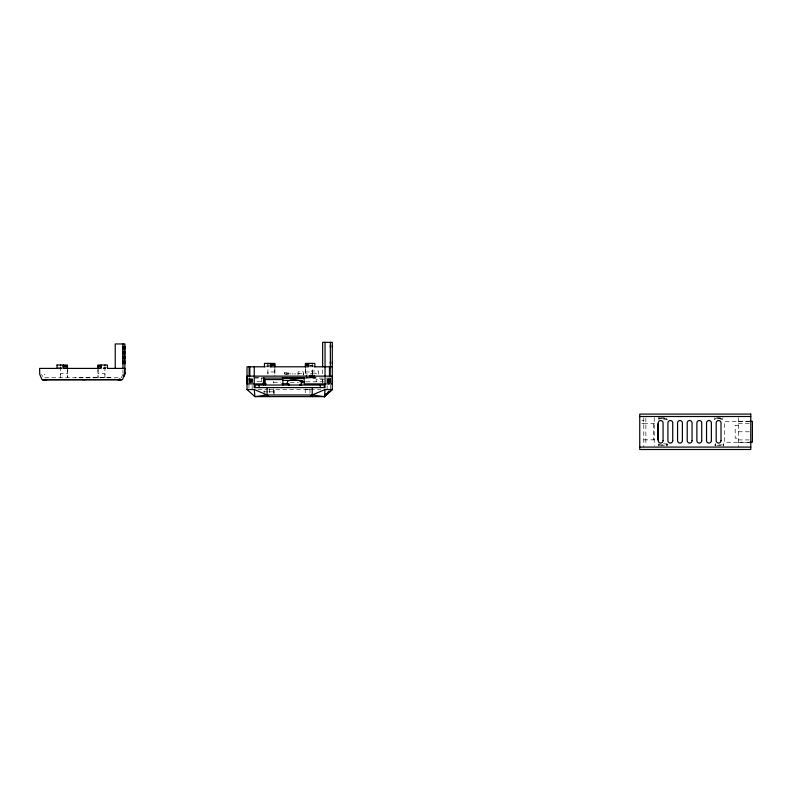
<?xml version="1.0" encoding="UTF-8"?>
<svg xmlns="http://www.w3.org/2000/svg" width="792" height="792" viewBox="0 0 792 792"><rect width="100%" height="100%" fill="white"/><g stroke="black" fill="none" stroke-linecap="round" stroke-linejoin="round"><path stroke-width="0.59" stroke-dasharray="3.96 2.97" d="M60.519 366.963L60.519 377.744L60.519 373.557L67.439 373.557M67.439 368.161L67.439 377.744L67.439 369.904M98.02 368.161L98.02 377.744L98.02 369.904M104.93 366.963L104.93 377.744L104.93 373.557L98.02 373.557M252.212 382.714L252.212 378.061L248.935 378.061L248.935 389.515M249.114 383.08L249.114 378.061M249.341 383.08L249.341 378.061M249.648 383.08L249.648 378.061M250.034 383.08L250.034 378.061M250.49 383.08L250.49 378.061M251.589 383.08L251.589 378.061M252.153 389.515L252.153 378.061L248.935 378.061M264.053 394.555L264.053 388.763M267.924 373.735L267.924 363.419M273.973 394.495L273.973 388.892L273.973 393.367M274.844 373.735L274.844 367.745M284.684 373.854L285.486 373.854M287.011 373.784L286.209 374.052M287.734 373.854L288.545 373.844M305.425 373.735L305.425 365.35M309.979 393.228L309.979 387.605M312.345 373.735L312.345 365.35L310.038 365.35M322.641 383.08L322.641 378.061L322.641 382.071M322.641 373.804L322.641 367.963M327.086 383.08L327.086 378.061M327.145 389.515L327.145 378.061M327.71 383.08L327.71 378.061M328.284 383.08L328.284 378.061M328.541 382.714L328.541 378.061L330.363 378.061L330.363 383.882M328.809 383.08L328.809 378.061M329.264 383.08L329.264 378.061M329.65 383.08L329.65 378.061M329.957 383.08L329.957 378.061M658.914 419.72L658.914 417.572M663.508 419.72L666.993 419.73L666.993 417.582M714.879 417.582L714.879 419.72L714.869 418.701L722.918 418.711L722.918 419.73L722.957 417.582M658.904 444.886L666.953 444.886L666.993 443.867L666.993 446.005L666.993 443.867L663.508 443.867M723.274 444.876L723.274 443.857L723.304 446.005L723.324 443.857L723.274 444.876L715.226 444.886L715.235 443.867L715.206 446.015M658.894 446.015L658.914 443.867L658.914 446.015M715.235 443.867L715.226 446.015L715.235 443.867L715.226 444.886M666.963 446.005L666.993 443.867L666.953 444.886M723.294 446.005L723.324 443.857M284.457 373.735L284.526 372.685L288.753 372.685C290.793 376.408 277.061 372.438 288.951 373.735M284.467 372.685L284.437 373.973M294.575 373.943L295.693 373.933M306.098 373.903L307.375 373.903M122.958 374.388L121.285 377.744L43.204 377.744L41.531 374.388M327.145 380.071L328.165 379.051L330.363 379.051L330.363 382.675M666.953 419.73L666.953 418.711L658.904 418.701M266.587 365.835L269.765 365.835M309.533 365.835L313.78 365.835M266.211 366.795L268.904 366.795M309.395 366.795L314.325 366.795M58.123 367.448L62.36 367.448M103.188 367.448L106.366 367.448M57.836 368.409L62.717 368.409M103.019 368.409L105.465 368.409M58.806 368.726L62.509 368.726M103.217 368.726L105.692 368.726M274.844 371.953L267.924 371.953L267.924 374.042M305.425 371.953L312.345 371.953L312.345 376.131M297.713 373.398L303.999 373.398M298.129 373.557L297.97 375.17M298.772 373.557L299.327 373.557M303.277 373.557L303.435 375.17M289.634 373.893L290.872 373.913M292.139 373.883L293.307 373.943M44.184 374.388L45.025 374.388M255.103 377.467L261.538 377.467L261.538 381.793M305.861 377.735L316.077 377.725M305.861 377.903L307.504 377.735M312.84 377.893L315.701 377.893M254.252 378.061L263.647 378.061M305.365 378.061L323.878 378.061M326.423 378.061L330.363 378.061M324.304 379.566L316.196 379.566L316.196 381.754M256.954 381.328L263.389 381.328M306.148 381.813L324.304 381.813M273.507 382.269L280.665 382.269M290.199 382.269L298.544 382.269M305.89 389.377L312.791 389.377M257.915 389.515L267.676 389.515M268.894 389.515L320.73 389.515M267.676 391.832L264.053 391.832L264.053 388.664M268.884 391.832L273.705 391.832M660.518 417.948L665.349 417.948M716.483 417.948L721.314 417.948M641.758 420.522L643.767 420.522M738.401 421.245L750.786 421.245M749.974 421.334L724.561 421.334L724.561 442.253L749.974 442.253M641.758 423.344L643.767 423.344M643.767 423.74L656.726 423.74M738.401 423.661L750.786 423.661M738.401 425.353L735.184 425.353L735.184 438.224L738.401 438.224M738.401 431.788L751.232 431.788M643.767 439.837L656.726 439.837M738.401 439.916L749.668 439.916M738.401 442.332L750.786 442.332M660.518 445.48L665.349 445.47M716.849 445.48L721.67 445.47M716.483 418.117L721.314 418.117M660.518 418.117L665.349 418.117M720.621 419.73L722.957 419.73M252.153 380.071L251.133 379.051L248.935 379.051L248.935 382.675M288.694 372.685L288.793 373.973M314.77 375.151L314.85 377.893M314.365 375.161L314.275 377.893M314.206 375.161L314.157 377.893M313.978 375.161L314.038 377.893M313.751 375.161L313.691 377.893M313.503 375.161L313.582 377.893M313.127 375.161L313.206 377.893M312.424 375.161L312.424 377.735M312.197 374.398L312.197 373.388L310.91 373.388L310.91 374.398M312.187 375.161L312.187 377.735M311.711 375.161L311.612 377.893L308.781 377.735M311.593 375.161L311.454 377.893M310.929 375.161L310.87 377.893M310.682 375.161L310.652 377.893M310.474 375.161L310.543 377.893M310.395 375.161L310.306 377.893M310.187 377.893L310.118 375.161L310.068 377.893M309.89 375.161L309.949 377.893M309.415 375.161L309.395 377.893M306.593 375.161L306.563 377.903M306.385 375.161L306.336 377.903M306.217 377.735L306.029 375.161M303.277 375.002L303.277 371.804L298.119 371.795L298.129 373.933M738.401 417.691L738.401 447.084M659.063 416.503L659.063 418.948M654.232 417.721L654.232 445.856M653.43 423.74L653.43 439.837M645.866 417.978L645.866 445.599M643.767 417.721L643.767 447.084M330.363 385.011L330.363 389.515M330.185 378.061L330.185 382.071M318.523 374.072L318.523 370.983L311.286 370.983L311.286 372.913L316.117 373.24L316.117 376.131M305.425 368.29L305.425 374.042M305.247 388.892L305.247 393.367M274.844 368.29L274.844 376.131M273.705 388.664L273.705 393.396M273.507 381.467L273.507 383.08M269.329 388.733L269.329 393.228M251.014 378.061L251.014 382.714M122.958 369.834L122.958 373.26M110.484 377.744L75.072 377.744M250.381 380.665L248.935 381.467L250.549 380.665L248.935 379.863L250.381 380.665M330.363 379.863L328.918 380.665L330.363 381.467L328.759 380.665L330.363 379.863M314.632 377.893L314.582 375.151L314.513 377.893"/><path stroke-width="1.19" d="M115.236 368.409L115.236 343.946L124.889 343.946L124.889 372.943L122.691 379.239M122.958 368.409L122.958 343.946M322.641 366.795L322.641 342.342L332.293 342.342L332.293 389.515L324.383 396.624L254.925 396.624L247.005 389.515L247.005 366.795L265.241 366.795M247.005 383.08L247.005 376.131L332.293 376.131L332.293 383.08M254.252 366.795L254.252 387.605L325.057 387.605L325.037 342.342M263.904 383.08L263.904 378.061L263.904 383.882M265.191 385.031L265.191 379.566L282.892 379.566L282.892 385.031M267.072 387.605L267.072 396.624M304.138 378.061L304.138 383.882L332.293 383.882M312.226 387.605L312.226 396.624M330.363 367.686L330.363 342.342M332.046 389.515L324.383 396.624L325.057 389.515L332.293 389.515L324.383 396.624L312.226 394.99L267.072 394.99L254.925 396.624L254.252 389.515L247.005 389.515M42.976 379.794L118.939 379.675M43.847 379.675L42.6 379.675L45.491 379.675M119.661 379.675L120.889 379.675L118.701 379.833L119.78 379.19M124.047 376.547L124.889 368.409L107.425 368.409L107.425 365.033L98.02 365.023L98.02 368.686M329.294 391.882L324.383 396.624L325.363 394.594M118.236 379.675L117.652 379.675M329.007 391.882L324.383 396.624L326.225 393.575M329.195 391.288L324.383 396.624L326.284 393.951M324.383 396.624L328.73 391.288M82.338 379.586L85.17 379.675M309.979 396.594L312.226 394.99L325.057 389.515M45.778 379.675L46.589 379.675M43.461 379.675L46.144 379.457M255.103 387.605L255.103 385.031L299.208 385.031C308.385 380.576 291.337 378.586 289.456 380.546A2.237 2.237 0 0 0 287.209 382.783A2.237 2.237 0 0 0 289.436 385.031M118.939 379.487C120.245 379.764 117.523 379.022 118.909 379.833M42.253 379.675L122.235 379.675L119.602 379.229M119.978 379.576L121.463 379.675M270.23 364.231L274.844 364.231M305.425 364.231L308.88 364.231M56.974 365.033L67.439 365.023L67.439 368.686M270.23 365.35L274.844 365.35M305.425 365.35L308.88 365.35M62.825 365.835L67.439 365.835M98.02 365.835L101.475 365.835M269.914 366.795L308.474 366.795L308.474 363.419M314.325 366.795L332.293 366.795M62.825 366.963L67.439 366.963M98.02 366.963L101.475 366.963M57.836 368.409L39.6 368.409L39.739 374.339L41.798 379.239M282.279 377.764L304.009 377.744M287.09 377.913L284.219 377.754M299.346 377.903L296.555 377.744M300.584 377.903L303.376 377.744M262.904 378.061L304.969 378.061M282.734 380.368L302.346 380.368L302.346 382.615M300.099 381.813L304.94 381.813M281.853 383.744L288.991 383.744M247.005 383.882L266.29 383.882M300.099 385.031L324.304 385.031L324.304 387.605M639.748 416.503L750.786 416.503M749.974 421.334L752.4 421.334L752.4 442.253L749.974 442.253M639.748 447.084L750.786 447.084M299.831 385.011L301.693 385.031M121.028 379.675L119.978 379.447M46.065 379.447L46.847 379.675M254.252 389.515L267.072 394.99L269.329 396.594M295.277 377.744L292.466 377.754M291.149 377.754L288.337 377.754M657.934 423.74L657.934 439.837M332.293 345.56L332.293 347.163M332.293 361.974L332.293 363.577M330.373 345.56L330.373 347.163M330.363 361.974L330.363 363.577M330.175 366.795L330.175 376.131M329.462 366.795L329.462 376.131M328.68 383.08L328.68 383.882M320.275 385.031L320.275 387.605M314.84 366.795L314.84 363.419L305.425 363.419L305.425 367.072M312.345 363.419L312.345 364.231M274.844 367.072L274.844 363.419L264.469 363.419L264.469 366.795M270.824 363.419L270.824 366.795M267.924 363.419L267.924 364.231M263.389 381.328L263.389 385.031M259.123 385.031L259.123 387.605M249.836 366.795L249.836 376.131M249.124 366.795L249.124 376.131M124.889 346.282L124.889 349.312M124.889 351.113L124.889 354.133M124.889 355.935L124.889 358.994M124.889 360.766L124.889 363.795M122.958 346.282L122.958 349.312M122.958 351.113L122.958 354.163M122.958 355.964L122.958 358.994M122.958 360.766L122.958 363.825M104.93 365.023L104.93 365.835M101.069 365.033L101.069 368.409L63.419 368.409L63.419 365.033M60.519 365.023L60.519 365.835M57.064 365.033L57.064 368.409M124.889 372.943L124.542 375.24L124.889 372.943M750.786 414.087L639.748 414.087L639.748 449.49L750.786 449.49L750.786 414.087M721.017 440.639L721.017 422.938A2.416 2.416 0 0 0 718.601 420.522A2.416 2.416 0 0 0 716.186 422.938L716.186 440.639A2.416 2.416 0 0 0 718.601 443.055A2.416 2.416 0 0 0 721.017 440.639M711.364 440.639L711.364 422.938A2.416 2.416 0 0 0 708.949 420.522A2.416 2.416 0 0 0 706.533 422.938L706.533 440.639A2.416 2.416 0 0 0 708.949 443.055A2.416 2.416 0 0 0 711.364 440.639M701.702 440.639L701.702 422.938A2.416 2.416 0 0 0 699.296 420.522A2.416 2.416 0 0 0 696.881 422.938L696.881 440.639A2.416 2.416 0 0 0 699.296 443.055A2.416 2.416 0 0 0 701.702 440.639M692.05 440.639L692.05 422.938A2.416 2.416 0 0 0 689.634 420.522A2.416 2.416 0 0 0 687.218 422.938L687.218 440.639A2.416 2.416 0 0 0 689.634 443.055A2.416 2.416 0 0 0 692.05 440.639M682.397 440.639L682.397 422.938A2.416 2.416 0 0 0 679.981 420.522A2.416 2.416 0 0 0 677.566 422.938L677.566 440.639A2.416 2.416 0 0 0 679.981 443.055A2.416 2.416 0 0 0 682.397 440.639M672.735 440.639L672.735 422.938A2.416 2.416 0 0 0 670.329 420.522A2.416 2.416 0 0 0 667.913 422.938L667.913 440.639A2.416 2.416 0 0 0 670.329 443.055A2.416 2.416 0 0 0 672.735 440.639M663.082 440.639L663.082 422.938A2.416 2.416 0 0 0 660.667 420.522A2.416 2.416 0 0 0 658.251 422.938L658.251 440.639A2.416 2.416 0 0 0 660.667 443.055A2.416 2.416 0 0 0 663.082 440.639"/></g></svg>
